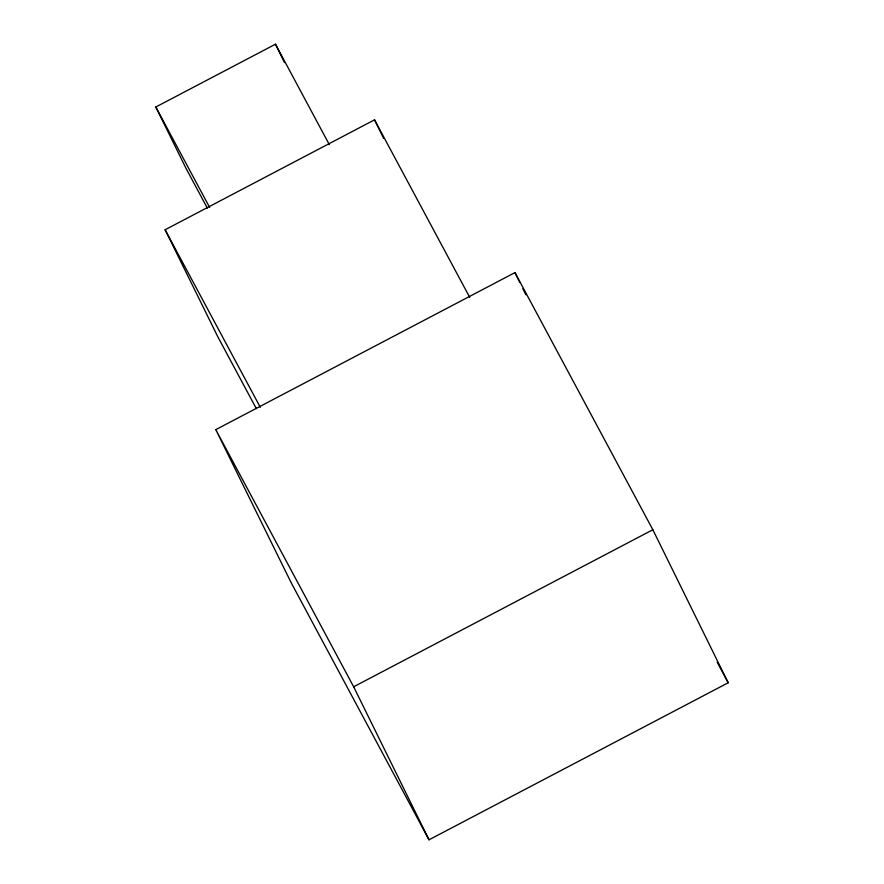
<?xml version="1.0" encoding="UTF-8"?>
<svg xmlns="http://www.w3.org/2000/svg" width="884" height="884" viewBox="0 0 884 884"><rect width="100%" height="100%" fill="white"/><g stroke="black" fill="none" stroke-linecap="round" stroke-linejoin="round"><path stroke-width="1.33" d="M207.353 208.16L185.949 168.225L155.805 107.019L275.476 44.2L329.323 144.633M256.338 408.629L217.862 336.87L165.109 229.763L374.54 119.826L469.747 297.389M215.784 429.646L514.963 272.603L652.845 529.737L728.195 682.757L429.016 839.8L291.145 582.666L215.784 429.646L353.655 686.78L429.016 839.8M353.655 686.78L652.845 529.737M717.145 662.138L728.195 682.757M155.805 107.019L209.652 207.453M165.109 229.763L260.316 407.325M514.963 272.603L519.825 282.471M522.864 288.648L525.903 294.814M374.54 119.826L383.634 138.302M275.476 44.2L284.515 62.565"/></g></svg>
